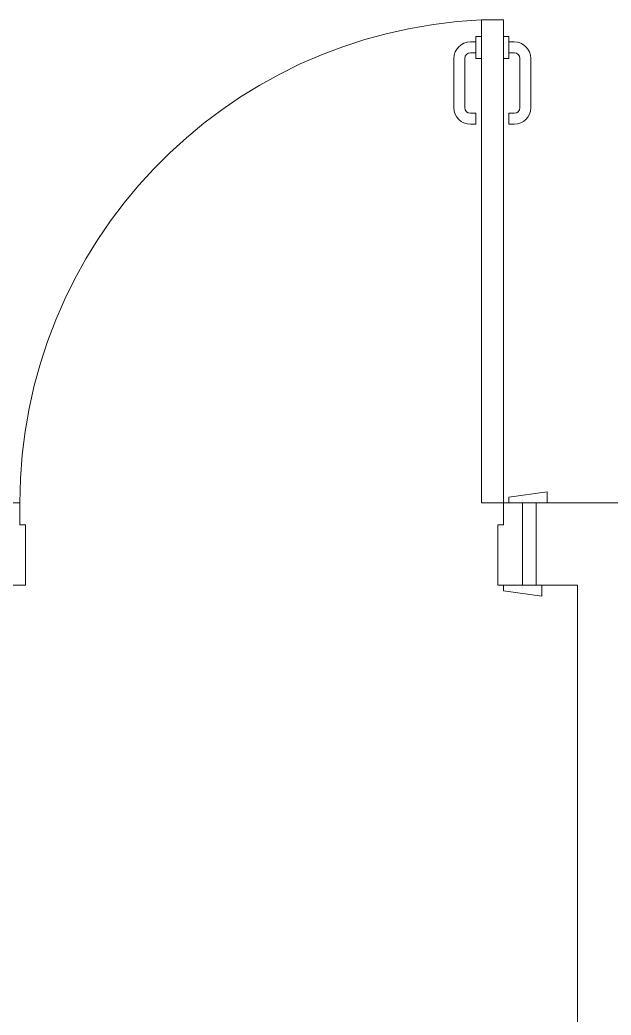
# Model space of a CAD drawing. Header units: metres. Extents: x 75097 to 220695, y -1557923 to -1361206.
# Drawn here: x 168749 to 169825, y -1409115 to -1407304 of the extents above; entities that cross this region are included whole.
import ezdxf

# ---------------------------------------------------------------- set-up
doc = ezdxf.new("R2010")
doc.units = ezdxf.units.M
doc.layers.get('0').update_dxf_attribs({"lineweight": 0})
doc.layers.add('A-100 - Copy$0$Walls', color=8, linetype='Continuous', lineweight=0)
doc.layers.add('A-100 - Copy$0$Wooden Joinery', color=8, linetype='Continuous', lineweight=0)

# ---------------------------------------------------------------- blocks, each defined once
blk = doc.blocks.new('A-100 - Copy')
at = {"layer": 'A-100 - Copy$0$Walls'}
for p, q in [((169988.9, -1408182.7, 0), (169688.9, -1408182.7, 0)), ((169688.9, -1408182.7, 0), (169688.9, -1408332.7, 0)), ((169763.9, -1408332.7, 0), (169688.9, -1408332.7, 0)), ((169763.9, -1408332.7, 0), (169763.9, -1409832.7, 0))]:
    blk.add_line(p, q, dxfattribs=at)
at = {"layer": 'A-100 - Copy$0$Wooden Joinery'}
for p, q in [((169578.9, -1407343.6, 0), (169568.9, -1407343.6, 0)), ((169578.9, -1407333.6, 0), (169578.9, -1407373.6, 0)), ((169588.9, -1407333.6, 0), (169578.9, -1407333.6, 0)), ((169628.9, -1407333.6, 0), (169638.9, -1407333.6, 0)), ((169638.9, -1407333.6, 0), (169638.9, -1407373.6, 0)), ((169638.9, -1407343.6, 0), (169648.9, -1407343.6, 0)), ((169538.9, -1407373.6, 0), (169538.9, -1407463.6, 0)), ((169558.9, -1407373.6, 0), (169558.9, -1407463.6, 0)), ((169578.9, -1407363.6, 0), (169568.9, -1407363.6, 0)), ((169588.9, -1407373.6, 0), (169578.9, -1407373.6, 0)), ((169628.9, -1407373.6, 0), (169638.9, -1407373.6, 0)), ((169638.9, -1407363.6, 0), (169648.9, -1407363.6, 0)), ((169658.9, -1407373.6, 0), (169658.9, -1407463.6, 0)), ((169678.9, -1407373.6, 0), (169678.9, -1407463.6, 0)), ((169578.9, -1407473.6, 0), (169568.9, -1407473.6, 0)), ((169578.9, -1407473.6, 0), (169578.9, -1407493.6, 0)), ((169638.9, -1407473.6, 0), (169648.9, -1407473.6, 0)), ((169638.9, -1407473.6, 0), (169638.9, -1407493.6, 0)), ((169578.9, -1407493.6, 0), (169568.9, -1407493.6, 0)), ((169638.9, -1407493.6, 0), (169648.9, -1407493.6, 0))]:
    blk.add_line(p, q, dxfattribs=at)
at = {"layer": 'A-100 - Copy$0$Wooden Joinery', "elevation": 0}
for points in [[(169588.9, -1408182.7), (169588.9, -1407303.6), (169628.9, -1407303.6), (169628.9, -1408182.7)], [(169588.9, -1408182.7), (169588.9, -1407303.6), (169628.9, -1407303.6), (169628.9, -1408182.7)], [(169638.9, -1408182.7), (169638.9, -1408172.7), (169708.9, -1408162.7), (169708.9, -1408182.7)], [(169628.9, -1408332.7), (169628.9, -1408342.7), (169698.9, -1408352.7), (169698.9, -1408332.7)]]:
    blk.add_lwpolyline(points, close=True, dxfattribs=at)
for points in [[(168713.9, -1408182.7), (168748.9, -1408182.7), (168748.9, -1408222.7), (168758.9, -1408222.7), (168758.9, -1408332.7), (168713.9, -1408332.7), (168713.9, -1408182.7)], [(169663.9, -1408182.7), (169628.9, -1408182.7), (169628.9, -1408222.7), (169618.9, -1408222.7), (169618.9, -1408332.7), (169663.9, -1408332.7), (169663.9, -1408182.7)], [(169663.9, -1408182.7), (169663.9, -1408332.7), (169688.9, -1408332.7), (169688.9, -1408182.7), (169663.9, -1408182.7)]]:
    blk.add_lwpolyline(points, dxfattribs=at)
at = {"layer": 'A-100 - Copy$0$Wooden Joinery'}
for centre, radius, start, end in [((169628.9, -1408182.7, 0), 880, 92.6053, 180), ((169568.9, -1407373.6, 0), 30, 90, 180), ((169648.9, -1407373.6, 0), 30, 0, 90), ((169568.9, -1407373.6, 0), 10, 90, 180), ((169648.9, -1407373.6, 0), 10, 0, 90), ((169568.9, -1407463.6, 0), 30, 180, 270), ((169568.9, -1407463.6, 0), 10, 180, 270), ((169648.9, -1407463.6, 0), 10, 270, 0), ((169648.9, -1407463.6, 0), 30, 270, 0)]:
    blk.add_arc(centre, radius, start, end, dxfattribs=at)

msp = doc.modelspace()

# ---------------------------------------------------------------- block references
msp.add_blockref('A-100 - Copy', (0, 0))

doc.saveas('drawing.dxf')
